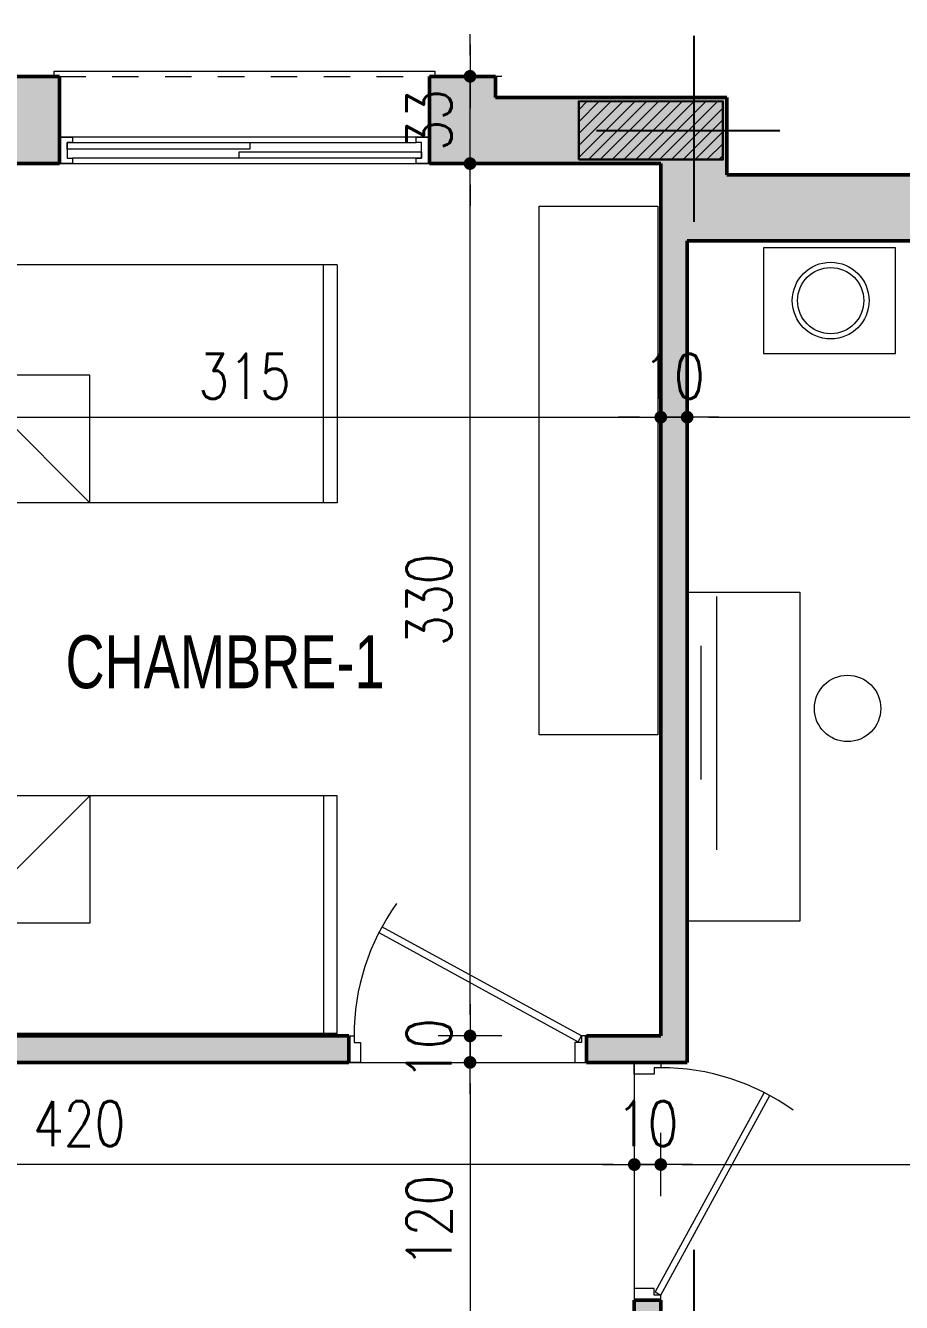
# Model space of a CAD drawing. Header units: millimetres. Extents: x 906 to 2482, y -1495 to -637.
# Drawn here: x 2041.198 to 2044.511, y -1489.565 to -1484.734 of the extents above; entities that cross this region are included whole.
import ezdxf

# ---------------------------------------------------------------- set-up
doc = ezdxf.new("R2010")
doc.units = ezdxf.units.MM
doc.linetypes.add('AXES', pattern=[2, 1.25, -0.25, 0.25, -0.25])
doc.linetypes.add('HIDDEN', pattern=[0.375, 0.25, -0.125])
doc.layers.get('DEFPOINTS').update_dxf_attribs({"color": 255, "lineweight": 13})
for name, color, linetype, lineweight in [('A-signe', 7, 'Continuous', 9), ('APPUITS', 7, 'Continuous', 18), ('DIM.', 4, 'Continuous', 25), ('interrompu', 7, 'HIDDEN', 15), ('MENUISERIE', 7, 'Continuous', 13), ('MUR 0.5', 7, 'Continuous', 50), ('POTEAUX ARCH', 7, 'Continuous', 30), ('POTEAUX HACHURE', 7, 'Continuous', 15), ('TEXTE', 7, 'Continuous', 20)]:
    doc.layers.add(name, color=color, linetype=linetype, lineweight=lineweight)
doc.layers.add('AXE', color=7, linetype='AXES')
doc.layers.add('MEUBLE', color=7, linetype='Continuous', lineweight=15, true_color=0x6a4f34)
doc.layers.add('TEINTE 1', color=7, linetype='Continuous', true_color=0x210042)
doc.styles.add('atef', font='romans.shx', dxfattribs={"width": 0.8})
doc.styles.add('STYLE4', font='swisscl.ttf')
doc.dimstyles.new('COTEXT', dxfattribs={"dimscale": 0, "dimtxt": 0.17, "dimasz": 0.08, "dimexe": 0.015, "dimexo": 0.015, "dimgap": 0.07, "dimtad": 1, "dimdec": 0, "dimlfac": 100, "dimzin": 0, "dimdsep": 46, "dimtxsty": 'atef', "dimblk": 'SIG2', "dimcen": 0.15, "dimse1": 1, "dimse2": 1, "dimclrd": 256, "dimclre": 6, "dimclrt": 2, "dimadec": 0, "dimazin": 0, "dimtfac": 0.5, "dimtdec": 0, "dimtix": 1, "dimtmove": 2, "dimatfit": 1, "dimldrblk": 'SIG2', "dimfxl": 0.18, "dimtolj": 1, "dimtzin": 0, "dimlwd": 18, "dimarcsym": 0})

# ---------------------------------------------------------------- blocks, each defined once
blk = doc.blocks.new('PORTE 0.90')
at = {"layer": 'MENUISERIE'}
for points in [[(-0.7859, 0.3911), (-0.0325, -0.0217), (-0.02, 0), (-0.7742, 0.4132)], [(-0.9, 0), (-0.88, 0), (-0.88, -0.025), (-0.855, -0.025), (-0.855, -0.1), (-0.9, -0.1)], [(0, 0), (-0.02, 0), (-0.02, -0.025), (-0.045, -0.025), (-0.045, -0.1), (0, -0.1)]]:
    blk.add_lwpolyline(points, dxfattribs=at)
blk.add_arc((-0.02, 0), 0.86, 144.3645, 180, dxfattribs=at)
blk = doc.blocks.new('SIG2')
at = {"layer": 'A-signe'}
for p, q in [((0, 1.5), (0, 0.5)), ((-1.5, 0), (-0.5, 0)), ((-0.5, 0), (0.5, 0)), ((0, 0.5), (0, -0.5)), ((0.5, 0), (1.5, 0)), ((0, -0.5), (0, -1.5))]:
    blk.add_line(p, q, dxfattribs=at)
at = {"layer": 'A-signe', "const_width": 0.3}
blk.add_lwpolyline([(-0.15, 0, 1), (0.15, 0, 1)], format="xyb", close=True, dxfattribs=at)
blk = doc.blocks.new('*D3537')
at = {"layer": 'DEFPOINTS', "color": 0, "transparency": 16777216}
for p in [(2042.8793, -1484.9267), (2042.9007, -1484.9267), (2042.7257, -1485.2567)]:
    blk.add_point(p, dxfattribs=at)
at = {"layer": 'DIM.', "lineweight": 18, "transparency": 16777216}
for p, q in [((2042.8793, -1484.8467), (2042.8793, -1484.7667)), ((2042.8793, -1485.2567), (2042.8793, -1484.9267)), ((2042.8793, -1485.3367), (2042.8793, -1485.4167))]:
    blk.add_line(p, q, dxfattribs=at)
at = {"layer": 'DIM.', "lineweight": 18, "transparency": 16777216, "xscale": 0.08, "yscale": 0.08, "zscale": 0.08}
for p, rotation in [((2042.8793, -1484.9267), 270), ((2042.8793, -1485.2567), 90)]:
    blk.add_blockref('SIG2', p, dxfattribs=dict(at, rotation=rotation))
at = {"layer": 'DIM.', "color": 2, "transparency": 16777216, "insert": (2042.7243, -1485.0917), "char_height": 0.17, "attachment_point": 5, "rotation": 90, "style": 'atef'}
blk.add_mtext('\\A1;33', dxfattribs=at)
blk = doc.blocks.new('*D3538')
at = {"layer": 'DEFPOINTS', "color": 0, "transparency": 16777216}
for p in [(2042.8793, -1485.2567), (2043.6007, -1485.2567), (2043.6007, -1488.5567)]:
    blk.add_point(p, dxfattribs=at)
at = {"layer": 'DIM.', "lineweight": 18, "transparency": 16777216}
blk.add_line((2042.8793, -1488.4767), (2042.8793, -1485.3367), dxfattribs=at)
at = {"layer": 'DIM.', "lineweight": 18, "transparency": 16777216, "xscale": 0.08, "yscale": 0.08, "zscale": 0.08}
for p, rotation in [((2042.8793, -1485.2567), 90), ((2042.8793, -1488.5567), 270)]:
    blk.add_blockref('SIG2', p, dxfattribs=dict(at, rotation=rotation))
at = {"layer": 'DIM.', "color": 2, "transparency": 16777216, "insert": (2042.7243, -1486.9067), "char_height": 0.17, "attachment_point": 5, "rotation": 90, "style": 'atef'}
blk.add_mtext('\\A1;330', dxfattribs=at)
blk = doc.blocks.new('*D3542')
at = {"layer": 'DEFPOINTS', "color": 0, "transparency": 16777216}
for p in [(2040.4507, -1485.4688), (2043.6007, -1486.0299), (2043.6007, -1486.2161)]:
    blk.add_point(p, dxfattribs=at)
at = {"layer": 'DIM.', "lineweight": 18, "transparency": 16777216}
blk.add_line((2040.5307, -1486.2161), (2043.5207, -1486.2161), dxfattribs=at)
at = {"layer": 'DIM.', "lineweight": 18, "transparency": 16777216, "xscale": 0.08, "yscale": 0.08, "zscale": 0.08, "rotation": 180}
blk.add_blockref('SIG2', (2040.4507, -1486.2161), dxfattribs=at)
at = {"layer": 'DIM.', "lineweight": 18, "transparency": 16777216, "xscale": 0.08, "yscale": 0.08, "zscale": 0.08}
blk.add_blockref('SIG2', (2043.6007, -1486.2161), dxfattribs=at)
at = {"layer": 'DIM.', "color": 2, "transparency": 16777216, "insert": (2042.0257, -1486.0611), "char_height": 0.17, "attachment_point": 5, "style": 'atef'}
blk.add_mtext('\\A1;315', dxfattribs=at)
blk = doc.blocks.new('*D2879')
at = {"layer": 'DEFPOINTS', "color": 0, "transparency": 16777216}
for p in [(2043.6007, -1486.0363), (2043.7007, -1486.1399), (2043.7007, -1486.2161)]:
    blk.add_point(p, dxfattribs=at)
at = {"layer": 'DIM.', "lineweight": 18, "transparency": 16777216}
for p, q in [((2043.5207, -1486.2161), (2043.4407, -1486.2161)), ((2043.6007, -1486.2161), (2043.7007, -1486.2161)), ((2043.7807, -1486.2161), (2043.8607, -1486.2161))]:
    blk.add_line(p, q, dxfattribs=at)
at = {"layer": 'DIM.', "lineweight": 18, "transparency": 16777216, "xscale": 0.08, "yscale": 0.08, "zscale": 0.08}
blk.add_blockref('SIG2', (2043.6007, -1486.2161), dxfattribs=at)
at = {"layer": 'DIM.', "lineweight": 18, "transparency": 16777216, "xscale": 0.08, "yscale": 0.08, "zscale": 0.08, "rotation": 180}
blk.add_blockref('SIG2', (2043.7007, -1486.2161), dxfattribs=at)
at = {"layer": 'DIM.', "color": 2, "transparency": 16777216, "insert": (2043.6507, -1486.0611), "char_height": 0.17, "attachment_point": 5, "style": 'atef'}
blk.add_mtext('\\A1;10', dxfattribs=at)
blk = doc.blocks.new('*D2880')
at = {"layer": 'DEFPOINTS', "color": 0, "transparency": 16777216}
for p in [(2046.7007, -1485.9407), (2043.7007, -1486.1399), (2046.7007, -1486.2161)]:
    blk.add_point(p, dxfattribs=at)
at = {"layer": 'DIM.', "lineweight": 18, "transparency": 16777216}
blk.add_line((2043.7807, -1486.2161), (2046.6207, -1486.2161), dxfattribs=at)
at = {"layer": 'DIM.', "lineweight": 18, "transparency": 16777216, "xscale": 0.08, "yscale": 0.08, "zscale": 0.08, "rotation": 180}
blk.add_blockref('SIG2', (2043.7007, -1486.2161), dxfattribs=at)
at = {"layer": 'DIM.', "lineweight": 18, "transparency": 16777216, "xscale": 0.08, "yscale": 0.08, "zscale": 0.08}
blk.add_blockref('SIG2', (2046.7007, -1486.2161), dxfattribs=at)
at = {"layer": 'DIM.', "color": 2, "transparency": 16777216, "insert": (2045.2007, -1486.0611), "char_height": 0.17, "attachment_point": 5, "style": 'atef'}
blk.add_mtext('\\A1;300', dxfattribs=at)
blk = doc.blocks.new('*D2883')
at = {"layer": 'DEFPOINTS', "color": 0, "transparency": 16777216}
for p in [(2043.3564, -1488.6567), (2042.8793, -1489.8567), (2043.1883, -1489.8567)]:
    blk.add_point(p, dxfattribs=at)
at = {"layer": 'DIM.', "lineweight": 18, "transparency": 16777216}
blk.add_line((2042.8793, -1488.7367), (2042.8793, -1489.7767), dxfattribs=at)
at = {"layer": 'DIM.', "lineweight": 18, "transparency": 16777216, "xscale": 0.08, "yscale": 0.08, "zscale": 0.08}
for p, rotation in [((2042.8793, -1488.6567), 90), ((2042.8793, -1489.8567), 270)]:
    blk.add_blockref('SIG2', p, dxfattribs=dict(at, rotation=rotation))
at = {"layer": 'DIM.', "color": 2, "transparency": 16777216, "insert": (2042.7243, -1489.2567), "char_height": 0.17, "attachment_point": 5, "rotation": 90, "style": 'atef'}
blk.add_mtext('\\A1;120', dxfattribs=at)
blk = doc.blocks.new('*D3558')
at = {"layer": 'DEFPOINTS', "color": 0, "transparency": 16777216}
for p in [(2042.8793, -1488.5567), (2043.4102, -1488.5567), (2043.4102, -1488.6567)]:
    blk.add_point(p, dxfattribs=at)
at = {"layer": 'DIM.', "lineweight": 18, "transparency": 16777216}
for p, q in [((2042.8793, -1488.4767), (2042.8793, -1488.3967)), ((2042.8793, -1488.6567), (2042.8793, -1488.5567)), ((2042.8793, -1488.7367), (2042.8793, -1488.8167))]:
    blk.add_line(p, q, dxfattribs=at)
at = {"layer": 'DIM.', "lineweight": 18, "transparency": 16777216, "xscale": 0.08, "yscale": 0.08, "zscale": 0.08}
for p, rotation in [((2042.8793, -1488.5567), 270), ((2042.8793, -1488.6567), 90)]:
    blk.add_blockref('SIG2', p, dxfattribs=dict(at, rotation=rotation))
at = {"layer": 'DIM.', "color": 2, "transparency": 16777216, "insert": (2042.7243, -1488.6067), "char_height": 0.17, "attachment_point": 5, "rotation": 90, "style": 'atef'}
blk.add_mtext('\\A1;10', dxfattribs=at)
blk = doc.blocks.new('*D3559')
at = {"layer": 'DEFPOINTS', "color": 0, "transparency": 16777216}
for p in [(2039.3007, -1488.6567), (2043.5007, -1488.6567), (2039.3007, -1489.0431)]:
    blk.add_point(p, dxfattribs=at)
at = {"layer": 'DIM.', "lineweight": 18, "transparency": 16777216}
blk.add_line((2043.4207, -1489.0431), (2039.3807, -1489.0431), dxfattribs=at)
at = {"layer": 'DIM.', "lineweight": 18, "transparency": 16777216, "xscale": 0.08, "yscale": 0.08, "zscale": 0.08, "rotation": 180}
blk.add_blockref('SIG2', (2039.3007, -1489.0431), dxfattribs=at)
at = {"layer": 'DIM.', "lineweight": 18, "transparency": 16777216, "xscale": 0.08, "yscale": 0.08, "zscale": 0.08}
blk.add_blockref('SIG2', (2043.5007, -1489.0431), dxfattribs=at)
at = {"layer": 'DIM.', "color": 2, "transparency": 16777216, "insert": (2041.4007, -1488.8881), "char_height": 0.17, "attachment_point": 5, "style": 'atef'}
blk.add_mtext('\\A1;420', dxfattribs=at)
blk = doc.blocks.new('A$C4AA77CC6')
at = {"linetype": 'ByBlock'}
for p, q in [((1.1226, 2.0646), (0, 0.5318)), ((1.8487, 1.5329), (1.1226, 2.0646)), ((1.0926, 2.0237), (1.8187, 1.4919)), ((1.8487, 1.5329), (0.7261, 0)), ((0.5703, 1.3105), (0.9596, 1.0253)), ((0.6745, 0.636), (0.5703, 1.3105)), ((0.9596, 1.0253), (0.6745, 0.636)), ((0.3964, 0.9656), (0.1713, 0.6582)), ((0.6526, 0.778), (0.3964, 0.9656)), ((0.1713, 0.6582), (0.6426, 0.313)), ((1.0112, 0.3894), (0.6745, 0.636)), ((0, 0.5318), (0.7261, 0)), ((0.7561, 0.041), (0.03, 0.5727)), ((0.6426, 0.313), (0.8077, 0.5384))]:
    blk.add_line(p, q, dxfattribs=at)
blk = doc.blocks.new('*D3263')
at = {"layer": 'DEFPOINTS', "color": 0, "transparency": 16777216}
for p in [(2043.6007, -1489.0431), (2043.5007, -1489.5567), (2043.6007, -1489.5567)]:
    blk.add_point(p, dxfattribs=at)
at = {"layer": 'DIM.', "lineweight": 18, "transparency": 16777216}
for p, q in [((2043.4207, -1489.0431), (2043.3407, -1489.0431)), ((2043.5007, -1489.0431), (2043.6007, -1489.0431)), ((2043.6807, -1489.0431), (2043.7607, -1489.0431))]:
    blk.add_line(p, q, dxfattribs=at)
at = {"layer": 'DIM.', "lineweight": 18, "transparency": 16777216, "xscale": 0.08, "yscale": 0.08, "zscale": 0.08}
blk.add_blockref('SIG2', (2043.5007, -1489.0431), dxfattribs=at)
at = {"layer": 'DIM.', "lineweight": 18, "transparency": 16777216, "xscale": 0.08, "yscale": 0.08, "zscale": 0.08, "rotation": 180}
blk.add_blockref('SIG2', (2043.6007, -1489.0431), dxfattribs=at)
at = {"layer": 'DIM.', "color": 2, "transparency": 16777216, "insert": (2043.5507, -1488.8881), "char_height": 0.17, "attachment_point": 5, "style": 'atef'}
blk.add_mtext('\\A1;10', dxfattribs=at)
blk = doc.blocks.new('*D3264')
at = {"layer": 'DEFPOINTS', "color": 0, "transparency": 16777216}
for p in [(2046.7007, -1488.7999), (2046.7007, -1489.0431), (2043.6007, -1489.5567)]:
    blk.add_point(p, dxfattribs=at)
at = {"layer": 'DIM.', "lineweight": 18, "transparency": 16777216}
blk.add_line((2043.6807, -1489.0431), (2046.6207, -1489.0431), dxfattribs=at)
at = {"layer": 'DIM.', "lineweight": 18, "transparency": 16777216, "xscale": 0.08, "yscale": 0.08, "zscale": 0.08, "rotation": 180}
blk.add_blockref('SIG2', (2043.6007, -1489.0431), dxfattribs=at)
at = {"layer": 'DIM.', "lineweight": 18, "transparency": 16777216, "xscale": 0.08, "yscale": 0.08, "zscale": 0.08}
blk.add_blockref('SIG2', (2046.7007, -1489.0431), dxfattribs=at)
at = {"layer": 'DIM.', "color": 2, "transparency": 16777216, "insert": (2045.1507, -1488.8881), "char_height": 0.17, "attachment_point": 5, "style": 'atef'}
blk.add_mtext('\\A1;310', dxfattribs=at)

msp = doc.modelspace()

# ---------------------------------------------------------------- hatches: boundary and pattern name
at = {"layer": 'POTEAUX HACHURE'}
h = msp.add_hatch(dxfattribs=at)
h.set_pattern_fill('ANSI31', color=256, scale=0.01)
h.set_pattern_definition([(45, (1001.23502, -595.141327), (-0.0224506403, 0.0224506403), [])])
h.paths.add_polyline_path([(2043.2903, -1485.2412), (2043.8357, -1485.2417), (2043.8357, -1485.0217), (2043.2903, -1485.0211)])
at = {"layer": 'TEINTE 1'}
h = msp.add_hatch(color=256, dxfattribs=at)
h.dxf.hatch_style = 1
h.paths.add_polyline_path([(2041.3257, -1484.9267), (2041.0757, -1484.9267), (2041.0757, -1485.0067), (2039.8507, -1485.0067), (2039.8507, -1484.9267), (2039.6007, -1484.9267), (2039.6007, -1485.2567), (2040.3507, -1485.2567), (2040.3507, -1488.5567), (2040.2678, -1488.5567), (2040.2678, -1488.6567), (2042.4203, -1488.6567), (2042.4203, -1488.5567), (2040.4507, -1488.5567), (2040.4507, -1485.2567), (2041.3257, -1485.2567)])
h = msp.add_hatch(color=256, dxfattribs=at)
h.dxf.hatch_style = 1
h.paths.add_polyline_path([(2043.8507, -1485.0067), (2042.9757, -1485.0067), (2042.9757, -1484.9267), (2042.7257, -1484.9267), (2042.7257, -1485.2567), (2043.6007, -1485.2567), (2043.6007, -1488.5567), (2043.3203, -1488.5567), (2043.3203, -1488.6567), (2043.7007, -1488.6567), (2043.7007, -1485.5488), (2046.7007, -1485.5488), (2046.7007, -1486.8988), (2047.0307, -1486.8988), (2047.0307, -1486.6488), (2046.9507, -1486.6488), (2046.9507, -1485.2988), (2043.8507, -1485.2988)])
h = msp.add_hatch(color=256, dxfattribs=at)
h.dxf.hatch_style = 1
h.paths.add_polyline_path([(2041.7007, -1491.9567), (2041.6007, -1491.8567), (2041.6007, -1489.9567), (2043.6007, -1489.9567), (2043.6007, -1489.7488), (2046.9507, -1489.7488), (2046.9507, -1489.5988), (2046.9507, -1488.5488), (2047.0307, -1488.5488), (2047.0307, -1488.2988), (2046.7007, -1488.2988), (2046.7007, -1489.6488), (2043.6007, -1489.6488), (2043.6007, -1489.5567), (2043.5007, -1489.5567), (2043.5007, -1489.8567), (2040.7007, -1489.8567), (2040.7007, -1489.9567), (2041.5007, -1489.9567), (2041.5007, -1492.0567), (2040.8007, -1492.0567), (2040.8007, -1492.3567), (2041.0007, -1492.3567), (2041.0007, -1492.2567), (2041.7007, -1492.2567)])

# ---------------------------------------------------------------- linework, layer by layer
at = {"layer": 'APPUITS'}
msp.add_lwpolyline([(2041.3057, -1484.9267), (2041.3057, -1484.9067), (2042.7457, -1484.9067), (2042.7457, -1484.9267)], dxfattribs=at)
at = {"layer": 'AXE'}
for p, q in [((2043.7257, -1484.7736), (2043.7257, -1485.4766)), ((2043.3573, -1485.1317), (2044.0506, -1485.1317)), ((2043.7257, -1489.3657), (2043.7257, -1490.0687))]:
    msp.add_line(p, q, dxfattribs=at)
at = {"layer": 'interrompu', "ltscale": 0.2}
msp.add_line((2041.3257, -1484.9267), (2042.7257, -1484.9267), dxfattribs=at)
at = {"layer": 'MENUISERIE'}
for p, q in [((2042.7257, -1485.1567), (2041.3257, -1485.1567)), ((2041.3757, -1485.1767), (2042.6757, -1485.1767)), ((2041.3257, -1485.2567), (2042.7257, -1485.2567)), ((2042.6757, -1485.2367), (2041.3757, -1485.2367)), ((2042.4203, -1488.6567), (2043.3203, -1488.6567)), ((2043.5007, -1488.6567), (2043.5007, -1489.5567))]:
    msp.add_line(p, q, dxfattribs=at)
at = {"layer": 'MENUISERIE', "extrusion": (0, 0, -1)}
for points in [[(-2041.3257, -1485.1567), (-2041.3757, -1485.1567), (-2041.3757, -1485.1767), (-2041.3557, -1485.1767), (-2041.3557, -1485.2367), (-2041.3757, -1485.2367), (-2041.3757, -1485.2567), (-2041.3257, -1485.2567), (-2041.3257, -1485.2567)], [(-2042.7257, -1485.1567), (-2042.7257, -1485.2567), (-2042.6757, -1485.2567), (-2042.6757, -1485.2367), (-2042.6957, -1485.2367), (-2042.6957, -1485.1767), (-2042.6757, -1485.1767), (-2042.6757, -1485.1567), (-2042.6757, -1485.1567)], [(-2042.0457, -1485.1767), (-2042.0457, -1485.2017), (-2041.3557, -1485.2017), (-2041.3557, -1485.1767), (-2041.3557, -1485.1767)], [(-2042.6957, -1485.2117), (-2042.6957, -1485.2367), (-2042.0057, -1485.2367), (-2042.0057, -1485.2117), (-2042.0057, -1485.2117)]]:
    msp.add_lwpolyline(points, close=True, dxfattribs=at)
at = {"layer": 'MEUBLE'}
for points in [[(2043.1402, -1485.4176), (2043.5902, -1485.4176), (2043.5902, -1487.4176), (2043.1402, -1487.4176)], [(2044.4891, -1485.575), (2043.9891, -1485.575), (2043.9891, -1485.975), (2044.4891, -1485.975)], [(2043.7008, -1488.1222), (2043.7008, -1486.8785), (2044.1266, -1486.8785), (2044.1266, -1488.1222)]]:
    msp.add_lwpolyline(points, close=True, dxfattribs=at)
for points in [[(2043.8118, -1486.8937), (2043.8118, -1487.853)], [(2043.752, -1487.0808), (2043.752, -1487.5861)]]:
    msp.add_lwpolyline(points, dxfattribs=at)
for centre, radius in [((2044.2435, -1485.775), 0.1451), ((2044.2435, -1485.775), 0.1251), ((2044.3073, -1487.3178), 0.1255)]:
    msp.add_circle(centre, radius, dxfattribs=at)
at = {"layer": 'MUR 0.5'}
for p, q in [((2041.3257, -1484.9267), (2041.0757, -1484.9267)), ((2041.3257, -1485.2567), (2041.3257, -1484.9267)), ((2042.9757, -1484.9267), (2042.7257, -1484.9267)), ((2042.7257, -1484.9267), (2042.7257, -1485.2567)), ((2042.9757, -1485.0067), (2042.9757, -1484.9267)), ((2042.9757, -1485.0067), (2043.8507, -1485.0067)), ((2043.8507, -1485.0067), (2043.8507, -1485.2988)), ((2040.4507, -1485.2567), (2041.3257, -1485.2567)), ((2042.7257, -1485.2567), (2043.6007, -1485.2567)), ((2043.6007, -1485.2567), (2043.6007, -1488.5567)), ((2046.9507, -1485.2988), (2043.8507, -1485.2988)), ((2046.7007, -1485.5488), (2043.7007, -1485.5488)), ((2043.7007, -1485.5488), (2043.7007, -1488.6567)), ((2042.4203, -1488.5567), (2040.4507, -1488.5567)), ((2042.4203, -1488.5567), (2042.4203, -1488.6567)), ((2043.3203, -1488.5567), (2043.3203, -1488.6567)), ((2043.6007, -1488.5567), (2043.3203, -1488.5567)), ((2042.4203, -1488.6567), (2040.2678, -1488.6567)), ((2043.7007, -1488.6567), (2043.3203, -1488.6567)), ((2043.6007, -1489.5567), (2043.5007, -1489.5567)), ((2043.5007, -1489.5567), (2043.5007, -1489.8567)), ((2043.6007, -1489.5567), (2043.6007, -1489.6488))]:
    msp.add_line(p, q, dxfattribs=at)
at = {"layer": 'POTEAUX ARCH'}
msp.add_lwpolyline([(2043.2903, -1485.2412), (2043.8357, -1485.2417), (2043.8357, -1485.0217), (2043.2903, -1485.0211)], close=True, dxfattribs=at)

# ---------------------------------------------------------------- block references
at = {"layer": 'MENUISERIE'}
msp.add_blockref('PORTE 0.90', (2043.3203, -1488.5567), dxfattribs=at)
at = {"layer": 'MENUISERIE', "rotation": 270}
msp.add_blockref('PORTE 0.90', (2043.6007, -1489.5567), dxfattribs=at)
at = {"layer": 'MEUBLE', "xscale": -1, "rotation": 233.7826317551634}
msp.add_blockref('A$C4AA77CC6', (2040.0471, -1486.226), dxfattribs=at)
at = {"layer": 'MEUBLE', "rotation": 306.2173682448366}
msp.add_blockref('A$C4AA77CC6', (2040.0471, -1487.9621), dxfattribs=at)

# ---------------------------------------------------------------- texts
at = {"layer": 'TEXTE', "style": 'STYLE4'}
msp.add_text('CHAMBRE-1', height=0.2, dxfattribs=at).set_placement((2041.349, -1487.2412))

# ---------------------------------------------------------------- dimensions: what is measured, and where the dimension line sits
at = {"layer": 'DIM.'}
for base, p1, p2, picture, middle in [((2042.8793, -1484.9267), (2042.7257, -1485.2567), (2042.9007, -1484.9267), '*D3537', (2042.7243, -1485.0917)), ((2042.8793, -1485.2567), (2043.6007, -1488.5567), (2043.6007, -1485.2567), '*D3538', (2042.7243, -1486.9067)), ((2042.8793, -1488.5567), (2043.4102, -1488.6567), (2043.4102, -1488.5567), '*D3558', (2042.7243, -1488.6067)), ((2042.8793, -1489.8567), (2043.3564, -1488.6567), (2043.1883, -1489.8567), '*D2883', (2042.7243, -1489.2567))]:
    dim = msp.add_linear_dim(base=base, p1=p1, p2=p2, angle=90, dimstyle='COTEXT', override={"dimscale": 1}, dxfattribs=at)
    dim.commit()
    dim.dimension.update_dxf_attribs({"geometry": picture, "text_midpoint": middle})
at = {"layer": 'DIM.', "color": 1}
for base, p1, p2, picture, middle in [((2043.6007, -1486.2161), (2040.4507, -1485.4688), (2043.6007, -1486.0299), '*D3542', (2042.0257, -1486.0611)), ((2043.7007, -1486.2161), (2043.6007, -1486.0363), (2043.7007, -1486.1399), '*D2879', (2043.6507, -1486.0611)), ((2046.7007, -1486.2161), (2043.7007, -1486.1399), (2046.7007, -1485.9407), '*D2880', (2045.2007, -1486.0611))]:
    dim = msp.add_linear_dim(base=base, p1=p1, p2=p2, dimstyle='COTEXT', override={"dimscale": 1}, dxfattribs=at)
    dim.commit()
    dim.dimension.update_dxf_attribs({"geometry": picture, "text_midpoint": middle})
at = {"layer": 'DIM.'}
for base, p1, p2, picture, middle in [((2039.3007, -1489.0431), (2043.5007, -1488.6567), (2039.3007, -1488.6567), '*D3559', (2041.4007, -1488.8881)), ((2043.6007, -1489.0431), (2043.5007, -1489.5567), (2043.6007, -1489.5567), '*D3263', (2043.5507, -1488.8881)), ((2046.7007, -1489.0431), (2043.6007, -1489.5567), (2046.7007, -1488.7999), '*D3264', (2045.1507, -1488.8881))]:
    dim = msp.add_linear_dim(base=base, p1=p1, p2=p2, dimstyle='COTEXT', override={"dimscale": 1}, dxfattribs=at)
    dim.commit()
    dim.dimension.update_dxf_attribs({"geometry": picture, "text_midpoint": middle})

doc.saveas('drawing.dxf')
